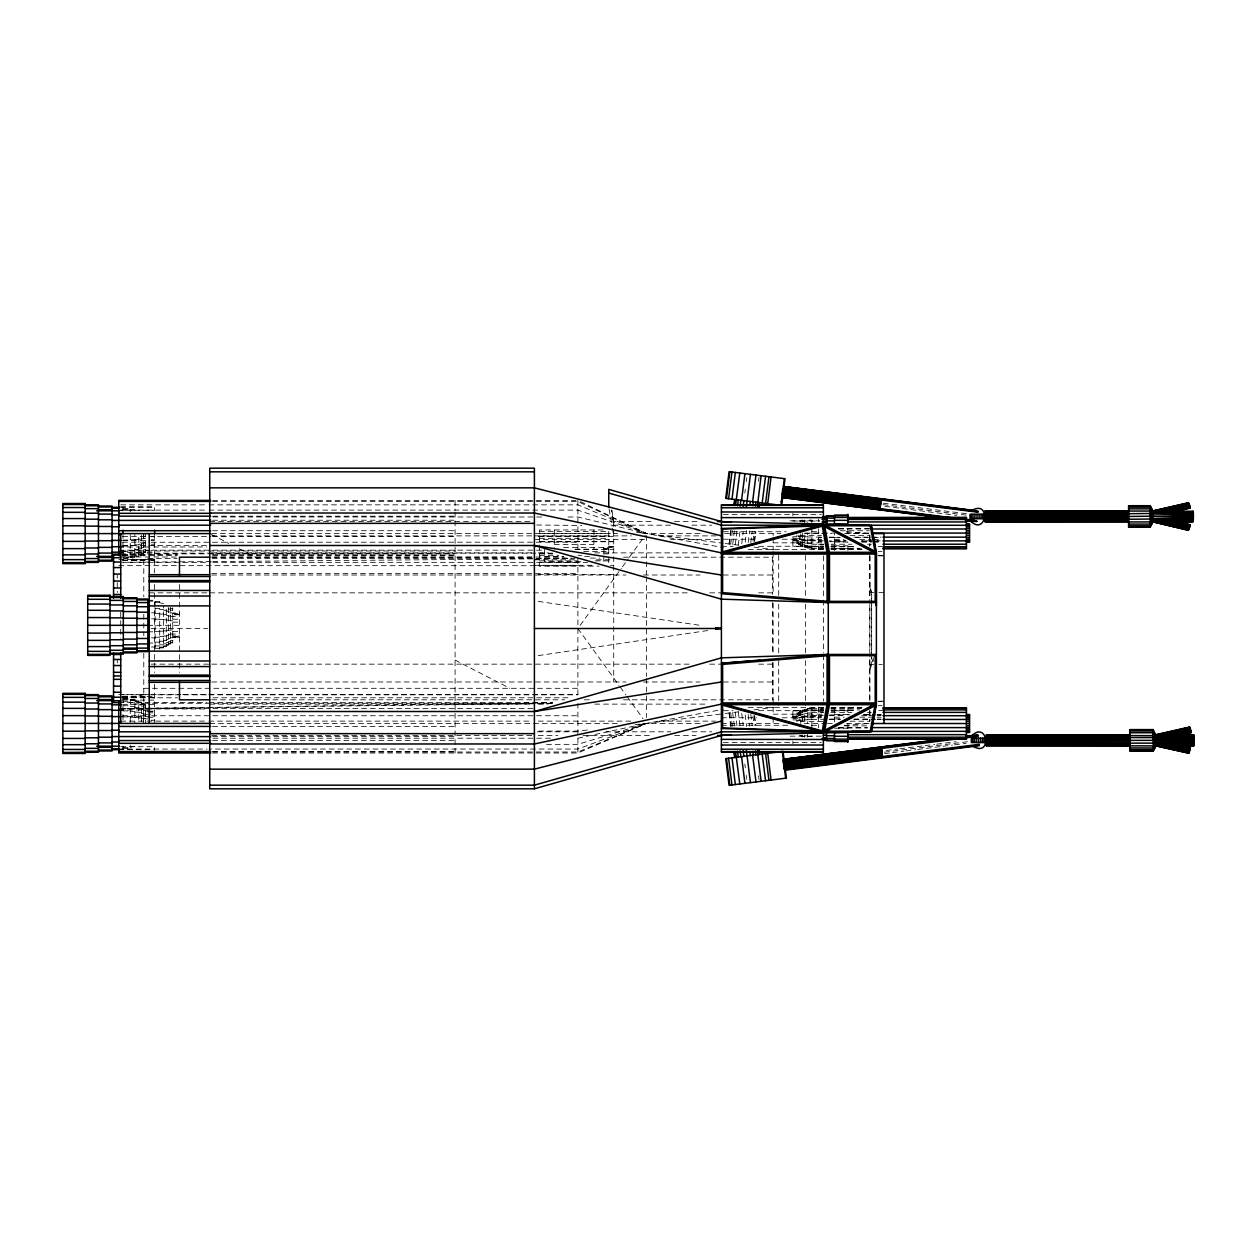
<?xml version="1.0" encoding="UTF-8"?>
<svg xmlns="http://www.w3.org/2000/svg" width="1257" height="1257" viewBox="0 0 1257 1257"><rect width="100%" height="100%" fill="white"/><g stroke="black" fill="none" stroke-linecap="round" stroke-linejoin="round"><path stroke-width="0.75" stroke-dasharray="5 3.75" d="M871.415 603.423L871.415 593.775L869.86 587.16L871.777 592.22M729.029 543.982L730.726 530.454M729.453 544.045L731.15 530.501M730.694 544.202L732.391 530.658M732.674 544.454L734.371 530.91M735.251 544.768L736.963 531.24M738.252 545.161L739.964 531.617M744.82 493.027L745.307 489.224M746.265 481.588L746.752 477.77M741.724 543.621L743.186 532.025M745.197 542.097L746.658 530.485M748.198 542.474L749.659 530.863M750.775 542.804L752.236 531.192M758.537 481.195L759.024 477.393M753.006 541.123L754.216 531.444M754.247 541.28L755.457 531.601M754.671 541.327L755.897 531.648M869.86 667.326L871.415 663.225L871.415 657.442M873.584 657.537L871.667 662.596L871.667 654.803M869.844 669.808L873.709 659.689M580.168 625.342L621.319 568.384M622.466 566.813L628.186 558.894M629.317 557.322L645.328 535.168M212.606 753.006L577.89 753.006L646.475 723.419L723.246 709.388M143.455 694.54L135.709 696.975L118.755 696.975M577.89 738.205L646.475 723.419L723.246 713.74M179.484 637.158L172.759 637.158L179.484 635.932L172.759 635.932M172.759 637.158L179.484 635.995M538.247 655.62L709.844 630.213M725.163 713.489L738.597 711.808M753.964 709.875L773.149 707.455M886.216 750.492L897.859 749.031M899.792 748.779L923.094 745.857M925.026 745.605L934.737 744.38M936.669 744.144L956.09 741.693M884.425 752.189L967.89 741.677M884.629 753.634L890.459 752.896M892.391 752.644L904.05 751.183M905.983 750.932L915.693 749.722M917.626 749.471L940.927 746.532M942.86 746.297L952.57 745.071M954.503 744.82L966.162 743.358M587.412 730.003L577.89 731.071L536.692 731.071M635.036 724.692L646.475 723.419L577.89 752L212.606 752M844.468 725.478L869.86 723.419L846.134 723.529M154.627 559.066L135.709 560.025L120.735 555.295M143.785 708.272L122.605 708.555L149.646 708.618M147.697 708.272L552.781 702.82M118.755 708.618L553.913 703.559M211.05 561.565L122.667 562.288L210.972 562.335M212.747 561.549L575.015 558.532M212.606 500.396L575.942 500.396M212.606 501.417L577.89 501.527L646.475 533.581L723.246 547.612M120.719 504.843L207.044 504.843M209.008 504.843L577.89 504.843L646.475 533.581L723.246 543.26M120.641 506.681L154.627 506.681L154.627 510.279L118.755 510.279M120.641 507.592L154.627 507.592M122.982 508.551L130.257 508.551L130.257 511.913M122.982 509.399L130.257 509.399M130.257 509.792L134.86 509.792L134.86 510.609L130.257 510.609M120.719 510.122L207.044 510.122M209.008 510.122L577.89 510.122L646.475 533.581L635.036 532.151M723.372 514.6L821.418 514.6M212.606 516.171L455.081 516.171M212.936 516.988L544.532 516.988M568.085 516.988L577.89 516.988L646.475 533.581L579.65 501.26M212.606 520.225L455.081 520.225M802.406 520.304L800.772 520.304L800.772 522.016M790.04 520.838L819.454 520.838M792.884 521.027L819.564 521.027M800.772 521.482L799.578 521.074M802.406 521.388L804.731 521.388M209.746 521.545L532.465 521.545M611.97 510.201L613.715 521.545L652.87 521.545M674.412 521.545L697.918 521.545M536.692 525.002L581.692 525.473M670.5 525.19L613.715 525.19L611.389 510.059M692.041 525.19L711.619 525.19M838.309 528.411L847.862 528.411M838.372 528.584L869.42 528.584M838.372 528.993L869.42 528.993M603.203 529.951L539.473 529.951L539.473 566.153L599.149 566.153M212.606 530.721L455.081 530.721M840.304 530.753L869.42 530.753M539.473 531.334L608.765 531.381M723.372 531.727L786.128 531.727M811.613 531.727L819.454 531.727M846.134 533.078L869.42 533.078M539.473 533.518L608.765 533.518M211.585 533.581L617.627 533.581M642.547 533.581L701.155 533.581M724.582 533.581L780.88 533.581M804.103 533.581L831.176 533.581M844.673 533.581L869.86 533.581L844.468 531.522M800.19 535.451L821.449 535.451M850.015 535.403L869.42 535.403M211.695 535.875L532.434 535.875M534.398 535.875L631.344 535.875M658.747 535.875L719.46 535.875M539.473 536.063L608.765 536.063M798.336 535.985L799.578 535.985L799.578 545.067L800.772 545.067M538.263 536.393L613.715 536.393M799.578 536.173L802.406 536.378M122.683 536.456L210.673 536.456M212.622 536.456L455.081 536.456M802.406 536.566L804.731 536.566M151.264 536.755L154.627 536.755M796.922 536.739L792.884 536.739L792.884 546.496L823.382 546.496M804.731 536.755L807.481 536.755M807.481 536.959L821.952 537.148M829.117 537.148L838.372 537.148M853.896 537.148L881.063 537.148M818.386 537.352L821.638 537.352M829.699 537.54L840.304 537.572M855.828 537.572L871.352 537.572M873.301 537.572L881.063 537.572M834.475 537.729L840.21 537.729M143.471 538.452L145.513 538.452M539.473 538.326L608.765 538.326M792.884 538.263L798.336 538.326M141.46 538.766L143.471 538.766M798.336 538.703L799.578 538.703M138.741 539.112L141.46 539.112M723.372 539.222L756.714 539.222M782.2 539.222L821.418 539.222M134.86 539.426L138.741 539.426M534.524 539.363L647.009 539.363M670.5 539.363L721.408 539.363M792.884 539.426L796.922 539.426M800.772 539.457L802.406 539.457M834.475 539.426L844.185 539.426M859.709 539.426L871.352 539.426M873.301 539.426L881.063 539.426M130.257 539.74L134.86 539.74M151.264 539.709L154.627 539.709M122.982 540.07L130.257 540.07M802.406 539.819L804.731 539.819M792.884 540.164L821.465 540.086M122.526 540.557L148.97 540.557M150.856 540.557L154.627 540.557M792.884 540.416L798.336 540.494M807.481 540.573L811.849 540.573M834.475 540.856L846.134 540.856L829.117 540.95M871.352 540.856L861.658 540.856L875.233 540.95M873.301 540.856L881.063 540.856L877.182 540.95M792.884 540.871L823.382 540.871M818.386 541.327L821.638 541.327M539.473 541.5L613.715 541.5M799.578 541.563L800.772 541.563M539.473 541.751L613.715 541.751M829.699 541.704L846.134 541.751M861.658 541.751L871.352 541.751M873.301 541.751L881.063 541.751M796.922 542.16L798.336 542.16M800.772 542.113L802.406 542.113M834.475 542.066L847.862 542.081L847.862 550.472M861.658 542.066L871.352 542.066M873.301 542.066L881.063 542.066M122.605 542.176L149.646 542.176M151.264 542.254L577.89 542.176M802.406 542.615L804.731 542.615M773.149 542.82L823.382 542.82M143.471 542.977L145.513 542.977M796.922 543.213L798.336 543.213M804.731 543.15L807.481 543.15M799.578 543.464L800.772 543.464M141.46 543.605L143.471 543.605M798.336 543.574L796.922 543.574L796.922 534.979M807.481 543.668L811.849 543.668M798.336 543.935L799.578 543.935M138.741 544.25L141.46 544.25M151.264 544.202L154.627 544.202M800.772 544.14L802.406 544.14M811.849 544.218L823.744 544.218M830.908 544.218L851.947 544.218M867.471 544.218L871.352 544.218M554.321 544.47L593.917 544.47M799.578 544.312L798.336 544.312L798.336 535.796M799.578 544.658L800.772 544.658M802.406 544.768L804.731 544.768M818.386 544.737L826.525 544.737M134.86 544.862L138.741 544.862M831.301 545.271L834.475 545.271M130.257 545.491L134.86 545.491M151.264 545.428L154.627 545.428M800.772 545.412L802.406 545.412M804.731 545.412L807.481 545.412M122.683 545.601L206.761 545.601M834.475 545.805L847.862 545.805M802.406 545.852L800.772 545.852L800.772 533.078M807.481 546.057L811.849 546.057M122.982 546.104L130.257 546.104M721.408 546.324L733.177 546.324M758.662 546.324L823.382 546.151M608.765 546.559L613.715 546.559M831.207 546.496L854.666 546.496M878.124 546.496L882.037 546.496M143.471 546.858L145.513 546.858M608.765 546.826L613.715 546.826M804.731 546.842L807.481 546.842M811.849 546.716L823.744 546.716M830.908 546.716L853.896 546.716M118.755 547.046L206.761 546.952M807.481 547.329L804.731 547.329L804.731 533.078L834.475 533.078L834.475 550.472M818.386 547.361L826.525 547.361M563.576 547.518L613.715 547.518M807.481 547.549L811.849 547.549M141.46 547.753L143.471 547.753M811.849 548.068L807.481 548.068L807.481 533.078M831.301 548.021L834.475 548.021M603.816 548.351L608.765 548.351M811.849 548.288L823.744 548.288M830.908 548.288L859.709 548.288M138.741 548.665L141.46 548.665M834.475 548.665L847.862 548.665M823.744 548.822L811.849 548.822L811.849 528.993M830.908 548.822L861.658 548.822M575.062 549.199L598.866 549.199L598.866 547.518M603.816 549.199L608.765 549.199M818.386 549.01L826.525 549.01M134.86 549.529L138.741 549.529M575.03 549.545L613.715 549.545M748.245 549.545L826.525 549.576M831.128 549.545L862.113 549.545M143.471 549.843L145.513 549.843M118.755 550.173L149.646 550.173M151.594 550.173L542.694 550.173M130.257 550.409L134.86 550.409M145.513 550.503L147.902 550.503M120.735 551.006L206.761 551.006M208.709 551.006L455.081 551.006M122.982 551.289L130.257 551.289M583.735 551.43L608.765 551.43M878.124 551.352L882.037 551.352M143.471 551.729L145.513 551.729M138.741 552.059L141.46 552.059M143.471 552.357L145.513 552.357L145.513 533.581M118.755 552.609L145.199 552.609M147.085 552.609L154.627 552.609M211.695 552.876L532.434 552.876M538.295 552.876L548.036 552.876M594.781 552.876L707.77 552.876M134.86 553.111L138.741 553.111M141.46 552.939L143.471 552.939M154.627 553.143L552.546 553.143M141.46 553.614L143.471 553.614L143.471 533.581M120.735 553.866L206.761 553.866M208.709 553.866L455.081 553.866M539.473 553.866L552.939 553.866M602.999 553.866L608.765 553.866M130.257 554.196L134.86 554.196M138.741 554.18L141.46 554.18M138.741 554.918L141.46 554.918L141.46 533.581M122.982 555.264L130.257 555.264M122.683 555.358L177.426 555.358M212.622 555.358L455.081 555.358M539.473 555.327L558.721 555.327M577.969 555.327L581.818 555.327M878.124 555.343L882.037 555.343M878.69 555.688L882.225 555.688M878.69 555.83L883.985 555.83M134.86 556.128L138.741 556.128L138.741 533.581M130.257 556.568L134.86 556.568M544.422 556.411L563.576 556.411M584.662 556.411L590.397 556.411M118.755 556.898L177.017 557.055M212.213 557.055L564.204 557.055M211.71 557.197L534.398 557.197M623.503 557.197L773.149 557.197M130.257 557.385L134.86 557.385L134.86 533.581M122.982 557.762L130.257 557.762M544.422 558.108L571.244 558.108M590.397 558.108L599.982 558.108M122.982 558.627L130.257 558.627L130.257 533.581M147.697 558.501L177.017 558.501M212.213 558.501L571.102 558.532M118.755 559.585L154.627 559.585M534.524 559.554L539.473 559.554M534.524 559.789L577.01 559.789M596.337 559.789L609.849 559.789M122.526 560.025L154.627 560.025M122.62 560.496L148.986 560.496M150.871 560.496L154.627 560.496M539.473 560.858L576.994 560.858M595.284 560.858L608.765 560.858M580.828 561.706L544.422 561.706L544.422 547.518M212.936 562.335L577.89 562.335M539.473 562.555L587.585 562.555M534.524 565.304L592.471 565.304M610.415 565.304L613.715 565.304M118.755 565.65L577.89 565.713M211.695 573.506L577.89 573.506M538.263 574.543L613.715 574.543M211.695 575.015L625.955 575.015M643.49 575.015L699.976 575.015M723.372 575.015L772.364 575.015M869.86 592.628L873.725 592.628M878.863 592.628L883.985 592.628M149.237 592.848L207.845 592.848M209.746 592.848L690.077 592.848M709.655 592.848L721.408 592.848M758.647 592.848L772.364 592.848M147.839 600.296L155.114 600.296L155.114 604.727M147.839 601.145L155.114 601.145M155.114 601.537L159.702 601.537L159.702 604.727M155.114 602.354L159.702 602.354M159.702 602.794L163.599 603.564M170.371 608.404L172.759 608.404M155.114 608.498L159.702 608.498L159.702 649.115M168.328 609.064L170.371 609.064M159.702 609.394L163.599 609.394M163.599 610.242L166.317 610.242M170.371 610.164L172.759 610.164M166.317 611.169L168.328 611.169M168.328 612.049L170.371 612.049M151.469 612.819L155.114 612.819M170.371 612.945L179.484 613.07M155.114 613.432L159.702 613.432M172.759 613.495L179.484 613.495M159.702 614.06L163.599 614.06M163.599 614.673L166.317 614.673M166.317 615.317L168.328 615.317M168.328 615.946L170.371 615.946M170.371 616.574L179.484 616.668M151.469 618.853L155.114 618.853M155.114 619.167L159.702 619.167M172.759 619.198L179.484 619.198M159.702 619.497L163.599 619.497M163.599 619.811L166.317 619.811M166.317 620.141L168.328 620.141M168.328 620.471L170.371 620.471M170.371 620.801L172.759 620.801M172.759 622.152L179.484 622.152M147.839 625.326L179.484 625.326M151.123 628.5L207.845 628.5M170.371 629.867L172.759 629.867M168.328 630.181L170.371 630.181M166.317 630.511L168.328 630.511M163.599 630.841L166.317 630.841M159.702 631.155L163.599 631.155M172.759 631.454L179.484 631.454M155.114 631.485L159.702 631.485M147.839 631.815L155.114 631.815M170.371 634.094L179.484 633.999M168.328 634.722L170.371 634.722M166.317 635.351L168.328 635.351M163.599 635.995L166.317 635.995M159.702 636.592L163.599 636.592M155.114 637.22L159.702 637.22M170.371 637.723L179.484 637.582M151.469 637.849L155.114 637.849M168.328 638.603L170.371 638.603M166.317 639.499L168.328 639.499M163.599 640.41L166.317 640.41M170.371 640.504L172.759 640.504M159.702 641.259L163.599 641.259M168.328 641.589L170.371 641.589M155.114 642.154L159.702 642.154M170.371 642.248L172.759 642.248M166.317 642.673L168.328 642.673M170.371 642.846L172.759 642.846L172.759 607.807M147.839 643.034L155.114 643.034M168.328 643.458L170.371 643.458M163.599 643.804L166.317 643.804M168.328 644.103L170.371 644.103L170.371 607.194M166.317 644.668L168.328 644.668M159.702 644.841L163.599 644.841M166.317 645.36L168.328 645.36L168.328 607.194M155.114 645.941L159.702 645.941M163.599 645.925L166.317 645.925M163.599 646.648L166.317 646.648L166.317 606.864M151.469 647.009L155.114 647.009M159.702 647.104L163.599 647.104M159.702 647.874L163.599 647.874L163.599 605.811M155.114 648.313L159.702 648.313M151.123 664.152L209.746 664.152M211.71 664.152L690.077 664.152M709.655 664.152L721.408 664.152M758.647 664.152L772.364 664.152M869.86 664.372L873.725 664.372M878.863 664.372L882.288 664.372M211.695 681.985L625.955 681.985M643.49 681.985L699.976 681.985M723.372 681.985L772.364 681.985M143.785 688.302L577.89 688.302M118.755 694.54L149.332 694.54M151.296 694.54L180.694 694.54M182.658 694.54L577.89 694.54M122.683 694.822L207.044 694.822M209.008 694.822L577.89 694.822M145.215 696.504L120.735 696.504L146.048 697.305M147.1 696.504L154.627 696.504M122.526 697.415L148.97 697.415M149.504 697.415L154.627 697.415M122.683 697.776L177.614 697.776M212.936 697.776L570.034 697.776M122.982 698.373L130.257 698.373L130.257 723.419M122.982 699.238L130.257 699.238M130.257 699.615L134.86 699.615L134.86 723.419M211.71 699.803L564.754 699.803M584.332 699.803L590.209 699.803M623.488 699.803L773.149 699.803M122.526 700.102L154.627 700.102M130.257 700.432L134.86 700.432M134.86 700.872L138.741 700.872L138.741 723.419M878.69 701.17L883.985 701.17M134.86 701.642L138.741 701.642M122.982 701.736L130.257 701.736M878.124 701.657L882.037 701.657M138.741 702.082L141.46 702.082L141.46 723.419M118.755 702.49L207.044 702.49M209.008 702.49L552.389 702.49M130.257 702.804L134.86 702.804M138.741 702.82L141.46 702.82M141.46 703.386L143.471 703.386L143.471 723.419M143.785 703.292L552.546 703.292M134.86 703.889L138.741 703.889M141.46 704.061L143.471 704.061M209.746 704.124L532.434 704.124M538.295 704.124L548.036 704.124M594.781 704.124L707.77 704.124M122.526 704.391L154.627 704.391M143.471 704.643L145.513 704.643L145.513 723.419M138.741 704.941L141.46 704.941M143.471 705.271L145.513 705.271M122.982 705.711L130.257 705.711M878.124 705.648L882.037 705.648M141.46 706.073L143.471 706.073M130.257 706.591L134.86 706.591M143.471 707.157L145.513 707.157M134.86 707.471L138.741 707.471M748.245 707.455L823.382 707.455M831.128 707.455L862.113 707.455M823.744 707.785L811.849 707.785L811.849 727.41M830.908 707.785L861.658 707.785M138.741 708.335L141.46 708.335M811.849 708.32L823.744 708.32M830.908 708.32L861.658 708.32M151.594 708.618L532.921 708.618M811.849 708.539L807.481 708.539L807.481 723.529M831.301 708.587L834.475 708.587M120.735 708.979L145.215 708.979M147.1 708.979L207.656 708.979M141.46 709.247L143.471 709.247M807.481 709.042L811.849 709.042M818.386 709.247L823.256 709.247M807.481 709.278L804.731 709.278L804.731 723.529M804.731 709.765L807.481 709.765M118.755 709.954L154.627 709.954M804.731 710.032L802.406 710.032L802.406 723.529M811.849 709.891L823.744 709.891M830.908 709.891L859.709 709.891M143.471 710.142L145.513 710.142M831.128 710.504L854.367 710.504M878.69 710.504L883.985 710.504M723.372 710.676L733.177 710.676M758.662 710.676L823.382 710.676L792.884 710.504L792.884 720.167M834.475 710.802L847.862 710.802M122.982 710.896L130.257 710.896M145.513 711.022L147.902 711.022M792.884 710.849L823.382 710.849M147.902 711.163L154.627 711.163M800.772 711.195L802.406 711.195M804.731 711.195L807.481 711.195M831.301 711.336L834.475 711.336M130.257 711.509L134.86 711.509M147.902 711.572L154.627 711.572M800.772 711.541L799.578 711.541L799.578 720.622L798.336 720.622M802.406 711.839L804.731 711.839M818.386 711.871L823.256 711.871M799.578 711.949L800.772 711.949M134.86 712.138L138.741 712.138M799.578 712.295L798.336 712.295L798.336 720.811L796.922 720.811M811.849 712.389L823.744 712.389M830.908 712.389L851.947 712.389M867.471 712.389L871.352 712.389M800.772 712.468L802.406 712.468M138.741 712.75L141.46 712.75M147.902 712.798L154.627 712.798M798.336 712.672L799.578 712.672M798.336 713.033L796.922 713.033L796.922 721.628M799.578 713.143L800.772 713.143M807.481 712.923L811.849 712.923M141.46 713.395L143.471 713.395M796.922 713.395L798.336 713.395M804.731 713.457L807.481 713.457M798.336 713.787L799.578 713.787M143.471 714.023L145.513 714.023M773.149 714.18L823.382 714.18M796.922 714.447L798.336 714.447M145.513 714.652L154.627 714.746M800.772 714.495L802.406 714.495M834.475 714.526L850.015 714.542M863.59 714.542L875.233 714.542M877.182 714.542L881.063 714.542M829.699 714.903L850.015 714.856M863.59 714.856L875.233 714.856M877.182 714.856L881.063 714.856M799.578 715.044L800.772 715.044M818.386 715.28L824.891 715.28M122.605 715.752L149.646 715.752M151.594 715.752L577.89 715.752M798.336 715.579L799.578 715.579M811.849 715.657L821.952 715.657M829.117 715.657L846.134 715.657M861.658 715.752L875.233 715.657M877.182 715.752L881.063 715.657M807.481 716.034L811.849 716.034M792.884 716.191L821.465 716.129M118.755 716.443L154.627 716.443M792.884 716.443L796.922 716.443M804.731 716.411L807.481 716.411M802.406 716.789L804.731 716.789M122.982 716.93L130.257 716.93M792.884 716.914L821.465 716.914M130.257 717.26L134.86 717.26M147.902 717.291L154.627 717.291M792.884 717.181L796.922 717.181M800.772 717.15L802.406 717.15M834.475 717.181L844.185 717.181M859.709 717.181L875.233 717.181M877.182 717.181L881.063 717.181M134.86 717.574L138.741 717.574M799.578 717.543L800.772 717.543M138.741 717.888L141.46 717.888M721.408 717.778L756.714 717.778M782.2 717.778L821.418 717.778M798.336 717.904L799.578 717.904M141.46 718.234L143.471 718.234M792.884 718.344L798.336 718.281M143.471 718.548L145.513 718.548M145.513 718.878L147.902 718.878M834.475 718.878L840.21 718.878M829.699 719.067L840.304 719.035M853.896 719.035L875.233 719.035M877.182 719.035L881.063 719.035M811.849 719.46L824.891 719.255M829.117 719.46L840.304 719.46M853.896 719.46L875.233 719.46M877.182 719.46L881.063 719.46M807.481 719.648L811.849 719.648M792.884 719.868L796.922 719.868M804.731 719.852L807.481 719.852M151.264 720.245L154.627 720.245M800.772 720.23L804.731 720.041M799.578 720.434L800.772 720.434M120.735 721.125L206.761 721.125M208.709 721.125L532.434 721.125M538.295 721.125L631.8 721.125M659.077 721.125L715.563 721.125M850.015 721.204L869.42 721.204M800.19 721.549L823.382 721.549M209.746 723.419L617.674 723.419M642.547 723.419L701.155 723.419M721.408 723.419L780.88 723.419M804.103 723.419L825.535 723.529M827.247 723.419L834.475 723.529L834.475 706.858M721.408 725.273L788.076 725.273M811.613 725.273L819.454 725.273M844.185 725.855L869.42 725.855M212.606 726.42L455.081 726.42M838.372 727.614L867.471 727.614M838.372 728.023L867.471 728.023M834.475 728.196L847.862 728.196M537.32 731.81L581.143 731.81M605.874 731.81L670.767 731.81M692.041 731.81L711.666 731.81M211.71 735.455L532.465 735.455M538.295 735.455L557.778 735.455M583.091 735.455L651.283 735.455M674.663 735.455L696.079 735.455M799.578 735.534L800.772 735.534M802.406 735.864L800.772 735.864L802.406 736.303M804.731 735.879L807.481 735.879M790.04 736.162L823.382 736.162M212.606 736.633L455.081 736.633M802.406 736.571L804.731 736.571M807.481 736.523L811.849 736.523L811.849 734.135M212.936 738.205L552.389 738.205M212.606 740.562L455.081 740.562M723.372 742.4L821.418 742.4M546.496 744.348L577.89 744.348L646.475 723.419L577.89 749.046L209.008 749.046M130.257 746.391L134.86 746.391L134.86 747.208L130.257 747.208M120.641 746.721L154.627 746.721L154.627 750.319M122.982 747.601L130.257 747.601M122.982 748.449L130.257 748.449L130.257 745.087M118.755 749.046L207.044 749.046M118.755 749.408L154.627 749.408M212.606 751.545L455.081 751.545M122.683 554.651L177.426 554.698M212.622 554.73L455.081 554.934M151.217 697.588L154.627 697.934M883.325 503.209L968.723 513.972M883.121 504.638L968.519 515.401M884.897 506.335L956.718 515.386M725.163 543.511L738.597 545.192M753.964 547.125L773.149 549.545M538.247 601.38L700.196 625.357M211.475 534.476L228.743 543.385M239.113 548.728L258.109 558.532M455.081 660.082L509.808 688.302M577.89 628.5L619.041 685.442M620.188 687.029L625.892 694.932M627.039 696.519L643.034 718.674M609.095 508.881L612.065 526.227M612.395 528.16L613.715 535.875M754.671 715.673L755.897 725.352M754.247 715.72L755.457 725.399M753.006 715.877L754.216 725.556M750.775 714.196L752.236 725.808M758.537 775.805L759.024 779.607M748.198 714.526L749.659 726.137M745.197 714.903L746.658 726.515M741.724 713.379L743.186 724.975M738.252 711.839L739.964 725.383M744.82 763.973L745.307 767.776M746.265 775.412L746.752 779.23M735.251 712.232L736.963 725.76M732.674 712.546L734.371 726.09M730.694 712.798L732.391 726.342M729.453 712.955L731.15 726.499M729.029 713.018L730.726 726.546M869.75 534.869L869.765 544.721M869.797 556.175L869.86 589.674M871.667 594.404L871.667 598.301M871.667 600.249L871.667 652.854M871.415 605.34L871.415 655.51M869.86 535.545L869.86 545.994M869.86 555.798L869.86 701.17M869.86 710.504L869.86 721.565M869.734 536.629L869.734 546.151M869.734 555.688L869.734 597.703M869.734 605.403L869.734 651.597M869.734 659.297L869.734 701.312M869.734 710.849L869.844 720.827M847.862 528.223L847.862 533.078M847.862 707.282L847.862 714.526M847.862 723.529L847.862 728.384M823.382 555.83L823.382 598.128M823.382 600.092L823.382 652.996M823.382 654.944L823.382 701.17M818.386 518.78L818.386 521.404M818.386 528.804L818.386 549.576M818.386 707.031L818.386 727.803M811.849 522.472L811.849 520.084L807.481 520.084L807.481 522.472M807.481 734.135L807.481 737.293M805.596 555.405L805.596 596.337M805.596 604.13L805.596 652.87M805.596 660.663L805.596 705.507M804.731 520.037L804.731 522.991M804.731 735.219L804.731 737.293M802.406 520.037L802.406 522.016M802.406 533.078L802.406 546.575M802.406 735.219L802.406 737.026M800.772 710.755L800.772 723.529M792.884 513.17L792.884 515.826M792.884 741.174L792.884 743.83M778.696 555.405L778.696 596.337M778.696 604.13L778.696 652.87M778.696 660.663L778.696 705.507M773.149 533.581L773.149 535.451M773.149 537.509L773.149 549.938M773.149 551.493L773.149 594.388M773.149 603.281L773.149 653.719M773.149 662.612L773.149 705.507M773.149 707.062L773.149 715.579M773.149 717.543L773.149 723.419M772.364 557.087L772.364 594.467M772.364 602.48L772.364 654.52M772.364 662.533L772.364 699.913M646.475 535.545L646.475 574.685M646.475 576.633L646.475 676.439M646.475 678.403L646.475 717.543M613.715 521.545L613.715 681.985M608.765 531.334L608.765 564.267M603.816 547.518L603.816 561.706M593.917 529.951L593.917 549.199M577.89 500.396L577.89 550.833M577.89 558.532L577.89 697.776M577.89 703.292L577.89 753.006M554.321 529.951L554.321 549.199M455.081 500.396L455.081 510.169M455.081 512.118L455.081 753.006M179.484 584.552L179.484 672.448M155.114 607.634L155.114 649.508M154.627 533.581L154.627 572.752M154.627 584.489L154.627 672.511M154.627 684.248L154.627 723.419M143.785 533.581L143.785 596.855M143.785 614.359L143.785 635.775M143.785 653.279L143.785 721.502M122.982 507.294L122.982 510.813M122.982 533.581L122.982 559.884M122.982 697.116L122.982 721.785M122.982 746.187L122.982 749.706M120.735 611.86L120.735 638.21M117.278 575.125L117.278 578.079M117.278 582.525L117.278 592.487M117.278 659.784L117.278 662.942M179.484 614.657L172.759 614.72L179.484 614.72"/><path stroke-width="1.5" d="M876.396 605.607L876.396 552.876L871.4 525.19M1174.667 734.858L1155.89 734.842L1155.89 745.857L1153.203 751.12L1129.902 751.12L1129.902 729.594L1153.203 729.594L1155.89 735.518M1175.122 734.905L1193.6 734.842L1194.134 742.887L1193.946 745.087L1174.729 744.977C1176.159 747.192 1176.191 733.868 1174.745 735.754L1155.623 736.555L1153.203 737.576L986.399 737.702M1193.192 521.042C1190.175 515.401 1194.386 502.172 1193.192 521.042L1174.745 521.042C1176.316 523.446 1176.002 508.079 1174.667 512.526M880.937 501.543C881.566 493.482 877.967 524.955 880.937 501.543L782.467 489.13M784.918 770.384L785.232 768.797L979.329 744.333L979.187 745.715L784.714 770.227M1189.028 529.354L1152.968 521.042L1152.009 521.702L1188.305 530.234L1189.028 529.354L1190.128 524.782L1173.048 520.854M1154.979 744.851L1155.309 745.794L1188.792 753.163L1190.3 747.931L1175.578 744.568M726.452 498.463L729.814 471.768M728.589 498.73L731.951 472.035M731.983 499.155L735.345 472.459M733.899 505.298L734.622 499.5M734.324 505.345L735.046 499.548M735.565 505.503L739.776 473.025M737.545 505.754L738.283 499.956M740.122 506.084L740.86 500.286M741.567 500.365L744.93 473.669M743.138 506.461L743.861 500.663M746.359 506.87L750.445 474.376M749.832 505.345L750.319 501.464M752.613 501.763L755.976 475.067M752.833 505.723L753.32 501.857M755.41 506.037L755.897 502.172M757.39 506.288L761.129 475.712M758.631 506.445L759.118 502.58M759.055 506.508L759.542 502.627M762.182 502.973L765.56 476.277M765.576 503.397L768.954 476.702M767.713 503.664L771.075 476.969M780.958 505.33L784.321 478.634M783.252 492.933L781.681 505.424L725.729 498.369L729.091 471.674L785.044 478.728L783.912 487.763L978.009 512.212L977.883 511.112L783.394 486.616M970.011 520.508C986.462 537.477 991.427 498.636 971.3 510.766M971.331 736.319C987.546 719.318 992.669 758.285 972.619 746.061M1187.975 503.601C1188.949 501.229 1190.19 507.058 1190.128 508.158L1173.048 512.102M876.27 703.449L871.368 730.631L869.844 730.631M781.367 501.92L782.231 498.573M781.43 501.716L782.812 496.389L957.504 518.403M1175.106 745.92L1193.584 745.92L1193.946 745.087M782.42 497.426L782.812 496.389M966.444 520.618C983.131 522.896 977.742 520.099 965.266 519.377M1188.666 748.921L1190.3 747.931M1150.124 527.233L1152.81 521.922L1152.81 511.018L1150.124 505.707L1128.597 505.707L1128.597 527.233L1150.124 527.233L1150.124 505.707L1152.81 511.018L1174.667 511.049L1174.667 521.938L985.079 521.906L985.079 511.018L1128.597 511.018M1193.6 734.842L1193.223 735.675L1174.745 735.754L986.399 735.062M1152.009 511.253L1188.305 502.721M1176.112 736.036L1191.275 732.564L1189.483 727.017L1189.185 728.84M1128.597 524.09L1150.124 524.09L1152.81 521.922L1150.124 526.872L1128.597 526.872M1150.124 524.09L1152.81 521.938L1150.124 525.803L1128.597 525.803M1129.902 747.962L1153.203 747.962L1155.89 745.071M1153.203 747.962L1155.89 745.872L986.399 745.715M1155.309 745.794L1156.031 744.961L1189.185 752.534M1174.667 739.053L1155.513 739.053L1153.203 740.357L986.399 740.483M1174.667 741.913L1155.529 741.913L1153.203 743.138L986.399 743.217M209.746 711.509L534.398 711.509L721.408 657.835L828.284 654.441L876.396 654.441M534.398 788.815L534.398 468.185L209.746 468.185L209.746 788.815L534.398 788.815L721.408 735.455L731.181 734.669M209.746 513.029L534.398 513.029L721.408 552.876L823.304 525.19L876.396 552.876L876.396 704.124L871.4 731.81L721.408 731.81L534.398 785.169L209.746 785.169M721.408 721.125L534.398 769.158L209.746 769.158M1152.245 511.033L1188.635 502.941M1161.405 509.729L1168.994 507.969M1189.028 503.601L1152.575 511.253M1157.147 512.039L1189.421 504.591M1161.295 512.353L1189.766 505.801M1167.234 512.29L1190.002 507.042M1177.479 510.782L1186.969 508.598M1155.356 734.811L1189.483 727.017M1189.813 727.269L1155.686 735.062L1190.19 727.96M1158.813 734.779L1166.402 733.051M1170.188 732.187L1177.778 730.458M1160.242 735.911L1190.583 728.981M1166.276 735.816L1190.913 730.191M1172.2 735.769L1191.165 731.448M1180.543 734.607L1191.275 732.564M1174.667 515.904L1128.597 516.47M721.408 728.51L823.304 731.81L876.396 704.124L721.408 704.124L534.398 743.971L209.746 743.971M1128.597 519.267L1174.667 518.717M1174.667 513.249L1128.597 513.689M534.398 711.509L721.408 681.985M715.626 629.348L721.408 628.5L715.626 627.652M783.52 759.244L940.739 739.43M965.973 736.256L973.735 735.266M783.362 759.448L950.653 738.378M965.816 736.461L977.836 734.952L978.307 736.256L966.664 737.718M783.74 759.401L950.905 738.912M966.429 736.948L977.663 735.156M960.835 738.456L784.211 760.705L783.975 759.935M782.812 760.988L881.283 748.575L882.163 753.949L882.288 756.463L881.267 748.481L881.55 749.722L783.064 762.135M783.315 763.47L881.786 751.058L881.267 748.481M783.52 764.9L882.005 752.503M783.677 766.346L882.163 753.949M882.257 755.3L783.771 767.697L783.802 768.875M785.201 769.598L979.297 745.134M1150.124 521.859L1152.81 521.608L1150.124 519.267L1174.667 519.942M828.284 654.441L721.408 663.287L760.155 660.318M828.127 655.667L722.634 664.403L722.634 702.914L827.075 702.914L827.075 655.761M984.812 518.56L983.995 518.622L983.995 514.317M1155.513 739.053L1153.203 737.576L1174.667 737.702L1155.623 736.555L1153.203 734.984L1155.89 734.842L1153.203 732.752L1129.902 732.752M1174.667 744.348L1155.623 744.348L1153.203 743.138L1155.702 745.197L1174.667 744.348L1153.203 743.138L1155.796 745.715L1193.773 745.715M721.408 528.49L823.304 525.19L828.284 552.876L828.284 704.124L823.304 731.81L721.408 704.124M869.734 731.81L717.511 735.455M985.079 511.049L1152.81 511.049L1150.124 508.865L1128.597 508.865M1153.203 745.747L1155.796 745.715M1174.918 735.109L1193.789 735.094M1175.499 735.848L1193.977 735.785M1175.625 736.869L1194.087 736.806M1175.672 738.095L1194.15 738.032M1175.656 739.352L1194.134 739.289M1175.578 740.483L1194.04 740.42L1193.144 740.357M209.746 471.831L534.398 471.831M209.746 487.842L534.398 487.842L721.408 535.875M210.657 500.396L118.755 500.396L118.755 555.468M118.755 501.417L210.657 501.417M62.85 504.544L85.177 504.544M85.177 504.78L98.47 504.78L98.47 562.398L85.177 562.398M721.408 505.377L823.382 505.377M85.177 505.754L98.47 505.754M98.47 506.037L112.062 506.037L112.062 561.141L98.47 561.141M1128.597 506.084L1150.124 506.084M98.47 506.964L112.062 506.964M112.062 507.294L119.336 507.294M1128.597 507.152L1150.124 507.152M62.85 507.545L85.177 507.545M721.408 507.797L823.382 507.797M112.062 508.189L119.336 508.189M1190.128 508.158L1188.494 507.042M85.177 508.645L98.47 508.645M98.47 509.729L112.062 509.729M96.695 510.813L119.336 510.813M1174.918 511.253L1193.019 511.253M985.079 511.348L1128.597 511.458M1174.667 511.458L1150.124 511.096L1152.81 513.249M721.408 511.976L823.382 511.976M985.079 512.023L1128.597 512.023M1174.745 511.913L1193.192 511.913M985.079 512.212L1128.597 512.212M1174.667 512.212L1152.81 512.212L1150.124 511.096M62.85 512.322L85.177 512.322M1175.609 512.903L1193.317 512.903M85.177 513.217L98.47 513.217M118.755 513.312L210.657 513.312M985.079 513.249L1128.597 513.249M98.47 514.097L112.062 514.097M1175.672 514.097L1193.38 514.097M985.079 514.317L970.011 514.317L970.011 518.622L1128.597 518.717M985.079 514.506L1128.597 514.506M1174.667 514.506L1150.124 513.689L1152.81 515.904M112.062 514.993L119.336 514.993M847.862 515.071L834.475 515.071L834.475 524.452L826.525 524.452M1175.656 515.354L1193.364 515.354M847.862 515.684L826.525 515.81L826.525 524.829M985.079 515.904L1128.597 515.904M118.755 516.171L210.657 516.171M826.525 516.407L834.475 516.407M1174.667 516.47L1193.27 516.47M823.256 516.564L826.525 516.564M823.256 517.13L826.525 517.13M834.475 517.475L966.444 517.318L966.444 548.822L882.995 548.822M985.079 517.334L1128.597 517.334M1174.667 517.334L1150.124 516.47L1152.81 518.717M721.408 517.633L823.382 517.633M1175.656 517.601L1193.364 517.601M848.066 517.853L966.444 517.853M826.525 518.135L834.475 518.135M62.85 518.56L85.177 518.56M823.256 518.78L826.525 518.78M1175.672 518.842L1193.38 518.842M85.177 519.188L98.47 519.188M821.952 519.424L827.326 519.424M848.066 519.424L966.444 519.424M98.47 519.817L112.062 519.817M985.079 519.942L1128.597 519.942M1175.609 520.052L1193.317 520.052M112.062 520.429L210.657 520.225M834.475 520.335L847.862 520.335M826.525 520.869L834.475 520.869M985.079 520.917L1128.597 520.917M1174.667 520.917L1152.81 520.917L1150.124 519.267M823.256 521.404L826.525 521.404M717.496 521.545L869.734 525.19M985.079 521.608L1128.597 521.498M1152.009 521.702L1174.667 521.608M1174.918 521.702L1193.019 521.702M821.952 521.938L827.326 521.938M848.066 521.938L966.444 521.938M1175.122 521.922L1192.83 521.922M209.746 523.352L534.398 523.352M834.475 524.075L847.862 524.075L847.862 514.317M966.444 524.075L969.524 524.075L969.524 542.066L966.444 542.066M823.382 524.358L801.809 524.358L823.382 524.358L823.382 504.874L721.408 504.874L721.408 752.126L823.382 752.126L823.382 732.642L801.809 732.642M966.444 524.389L969.524 524.389M1190.128 524.782L1179.38 522.598M118.755 525.19L210.657 525.19M969.524 525.285L721.408 525.19L608.765 493.043M62.85 525.803L85.177 525.803M85.177 526.133L98.47 526.133M98.47 526.463L112.062 526.463M869.86 526.4L871.368 526.4L876.27 553.567M966.444 526.714L969.524 526.714M112.062 526.777L119.336 526.777M966.444 528.584L969.524 528.584M871.352 528.993L966.444 528.993M118.755 530.721L210.657 530.721M966.444 530.753L969.524 530.753M871.352 533.078L969.524 533.078M62.85 533.581L210.265 533.581M871.62 533.581L883.985 533.581L883.985 723.419M118.755 534.634L120.735 534.634M966.444 535.403L969.524 535.403M882.995 537.148L966.444 537.148M966.444 537.572L969.524 537.572M966.444 539.426L969.524 539.426M112.062 540.4L121.159 540.4M98.47 540.714L112.062 540.714M969.524 540.856L882.995 540.95M85.177 541.044L98.47 541.044M62.85 541.374L85.177 541.374M966.444 541.751L969.524 541.751M882.995 544.218L966.444 544.218M209.746 545.491L534.398 545.491L721.408 575.015M112.062 546.732L121.159 546.732M882.995 546.716L966.444 546.716M98.47 547.361L112.062 547.361M85.177 547.989L98.47 547.989M882.995 548.288L966.444 548.288M62.85 548.618L85.177 548.618M112.062 552.184L121.159 552.184M721.408 552.876L876.396 552.876M98.47 553.08L112.062 553.08M85.177 553.96L98.47 553.96M120.735 554.133L113.554 554.133L113.554 598.206M62.85 554.84L85.177 554.84M113.554 555.06L120.735 555.06M96.695 556.364L112.062 556.364M209.746 557.197L179.484 557.197L179.484 575.407M98.47 557.448L112.062 557.448M113.554 557.747L120.735 557.747M85.177 558.532L98.47 558.532M62.85 559.632L85.177 559.632M98.47 560.198L112.062 560.198M85.177 561.423L98.47 561.423M113.554 562.02L120.735 562.02M62.85 562.633L85.177 562.633M113.554 567.583L120.735 567.583M113.554 574.072L120.735 574.072M149.237 574.685L209.746 574.685M149.237 576.523L209.746 576.523M149.237 580.53L209.746 580.53M113.554 581.048L120.735 581.048M149.237 581.897L209.746 581.897M113.554 588.009L120.735 588.009M149.237 590.444L209.746 590.444M113.554 594.498L120.735 594.498M149.237 596.022L209.746 596.022M87.707 596.289L110.035 596.289M110.035 596.525L123.327 596.525L123.327 654.143L110.035 654.143M110.035 597.499L123.327 597.499M123.327 597.766L136.919 597.766L136.919 652.886L123.327 652.886M123.327 598.709L136.919 598.709M136.919 599.023L147.839 599.023L147.839 651.629L136.919 651.629M87.707 599.29L110.035 599.29M136.919 599.919L147.839 599.919M110.035 600.375L123.327 600.375M123.327 601.459L136.919 601.459M136.919 602.559L147.839 602.559M534.398 545.491L721.408 599.165L828.284 602.559L876.396 602.559M87.707 604.067L110.035 604.067M110.035 604.963L123.327 604.963M123.327 605.843L136.919 605.843M149.237 605.89L209.746 605.89M136.919 606.738L147.839 606.738M87.707 610.289L110.035 610.289M110.035 610.918L123.327 610.918M123.327 611.546L136.919 611.546M136.919 612.175L147.839 612.175M87.707 617.548L110.035 617.548M110.035 617.878L123.327 617.878M123.327 618.193L136.919 618.193M136.919 618.523L147.839 618.523M87.707 625.326L147.839 625.326M534.398 628.5L721.408 628.5M136.919 632.13L147.839 632.13M123.327 632.46L136.919 632.46M110.035 632.79L123.327 632.79M87.707 633.104L110.035 633.104M136.919 638.477L147.839 638.477M123.327 639.106L136.919 639.106M110.035 639.734L123.327 639.734M87.707 640.363L110.035 640.363M136.919 643.93L147.839 643.93M123.327 644.81L136.919 644.81M110.035 645.705L123.327 645.705M87.707 646.585L110.035 646.585M123.469 648.109L147.839 648.109M123.327 649.193L136.919 649.193M110.035 650.278L123.327 650.278M136.919 650.733L147.839 650.733M87.707 651.362L110.035 651.362M149.237 651.142L209.746 651.142M123.327 651.943L136.919 651.943M110.035 653.153L123.327 653.153M87.707 654.363L110.035 654.363M113.554 654.536L120.735 654.536M113.554 659.469L120.735 659.469M149.237 660.978L209.746 660.978M113.554 665.534L120.735 665.534M149.237 666.556L209.746 666.556M113.554 672.322L120.735 672.322M149.237 675.103L209.746 675.103M113.554 675.952L120.735 675.952M149.237 676.47L209.746 676.47M113.554 679.346L120.735 679.346M149.237 680.477L209.746 680.477M149.237 682.315L209.746 682.315M113.554 686.133L120.735 686.133M113.554 692.23L120.735 692.23M62.85 694.367L85.177 694.367M85.177 694.602L98.47 694.602L98.47 752.22L62.85 752.456M85.177 695.577L98.47 695.577M98.47 695.859L112.062 695.859L112.062 750.963L98.47 750.963M98.47 696.802L112.062 696.802M62.85 697.368L85.177 697.368M113.554 697.226L120.735 697.226M85.177 698.468L98.47 698.468M98.47 699.552L112.062 699.552M209.746 699.803L179.484 699.803L179.484 681.593M96.695 700.636L112.062 700.636M113.554 700.762L120.735 700.762M62.85 702.16L85.177 702.16M120.735 702.616L113.554 702.647L113.554 653.09M85.177 703.04L98.47 703.04M98.47 703.92L112.062 703.92M112.062 704.816L121.159 704.816M882.995 707.785L966.444 707.785L966.444 739.289L834.475 739.132M62.85 708.382L85.177 708.382M882.995 708.32L966.444 708.32M85.177 709.011L98.47 709.011M98.47 709.639L112.062 709.639M882.995 709.891L966.444 709.891M112.062 710.268L121.159 710.268M882.995 712.389L966.444 712.389M966.444 714.542L969.524 714.542L969.524 732.517L966.444 732.517M966.444 714.856L969.524 714.856M62.85 715.626L85.177 715.626M882.995 715.657L969.524 715.752M85.177 715.956L98.47 715.956M98.47 716.286L112.062 716.286M112.062 716.6L121.159 716.6M966.444 717.181L969.524 717.181M966.444 719.035L969.524 719.035M882.995 719.46L966.444 719.46M966.444 721.204L969.524 721.204M118.755 722.272L120.735 722.272M62.85 723.419L210.673 723.419M871.352 723.529L969.524 723.529M966.444 725.855L969.524 725.855M118.755 726.42L210.657 726.42M871.352 727.614L966.444 727.614M966.444 728.023L969.524 728.023M966.444 729.893L969.524 729.893M1129.902 729.956L1153.203 729.956M112.062 730.223L119.336 730.223M98.47 730.537L112.062 730.537M85.177 730.867L98.47 730.867M62.85 731.197L85.177 731.197M1129.902 731.04L1153.203 731.04M851.947 731.417L969.524 731.323M118.755 731.81L210.657 731.81M966.444 732.218L969.524 732.218M834.475 732.532L847.862 732.532L847.862 742.29M209.746 733.648L534.398 733.648M848.066 734.669L966.444 734.669M1129.902 734.842L986.399 734.842L986.399 745.872M1174.667 735.062L1153.203 734.984M823.256 735.204L826.525 735.204M986.399 735.644L1129.902 735.518M826.525 735.738L834.475 735.738M834.475 736.272L847.862 736.272M112.062 736.571L210.657 736.633M986.399 736.555L1129.902 736.555M1155.623 736.555L1174.667 736.555M98.47 737.183L112.062 737.183M848.066 737.183L966.444 737.183M85.177 737.812L98.47 737.812M823.256 737.828L826.525 737.828M986.399 738.205L971.331 738.205L971.331 742.51L986.399 742.51M62.85 738.44L85.177 738.44M826.525 738.472L834.475 738.472M821.952 738.755L827.326 738.755M848.066 738.755L966.444 738.755M986.399 739.053L1129.902 739.053M721.408 739.367L826.525 739.477M823.256 740.043L826.525 740.043M826.525 740.2L834.475 740.2M118.755 740.562L210.657 740.562M1194.04 740.483L1153.203 740.357L1155.529 741.913M847.862 740.923L826.525 740.782L826.525 731.778M847.862 741.536L834.475 741.536L834.475 732.155M1175.656 741.63L1194.134 741.63M986.399 741.913L1129.902 741.913M112.062 742.007L119.336 742.007M98.47 742.903L112.062 742.903M1175.672 742.887L1194.134 742.887M1155.56 743.217L1174.667 743.217M118.755 743.311L210.657 743.311M85.177 743.783L98.47 743.783M1175.609 744.097L1194.071 744.097M986.399 744.348L1129.902 744.348M62.85 744.678L85.177 744.678M721.408 745.024L823.382 745.024M1155.702 745.197L1174.667 745.197M986.399 745.652L1129.902 745.652M96.695 746.187L119.336 746.187M98.47 747.271L112.062 747.271M85.177 748.355L98.47 748.355M112.062 748.811L119.336 748.811M721.408 749.203L823.382 749.203M62.85 749.455L85.177 749.455M112.062 749.706L119.336 749.706M1129.902 749.675L1153.203 749.675L1155.89 745.857L1153.203 750.759L1129.902 750.759M98.47 750.036L112.062 750.036M85.177 751.246L98.47 751.246M118.755 751.545L210.657 751.545M721.408 751.623L823.382 751.623M118.755 752L210.657 752M210.657 753.006L118.755 753.006L118.755 701.532M731.181 522.331L721.408 521.545L608.765 489.397L608.765 506.948M828.017 601.333L722.618 592.613L722.618 554.086L827.075 554.086L827.075 601.255M721.408 593.713L828.284 602.559M783.614 486.443L973.829 510.405M783.771 486.663L977.977 511.693M784.415 488.203L880.968 500.365M782.357 490.481L880.843 502.894M782.2 491.927L880.686 504.34M781.995 493.373L880.481 505.785M781.76 494.708L880.246 507.121M783.425 496.091L879.979 508.252M782.671 496.892L953.466 518.418M965.125 519.879L976.768 521.356M782.043 497.379L949.349 518.465M782.2 497.599L941.367 517.648M966.602 520.822L972.431 521.561M1181.69 746.124L1189.043 747.805M1171.76 744.867L1190.175 749.078M1165.977 744.867L1189.923 750.335M1160.101 744.804L1189.578 751.545M1155.073 745.542L1188.792 753.163M1169.136 521.089L1190.002 525.913M1163.181 521.027L1189.766 527.154M1157.147 520.917L1189.421 528.349M1168.994 524.97L1187.975 529.354M1152.575 521.702L1188.305 530.234M1153.203 732.752L1155.89 734.858M1188.462 753.367L1188.132 752.424M1193.584 745.92L1193.207 744.977M986.101 738.205L986.117 742.51L985.315 742.51L985.315 738.205M984.781 514.317L984.812 518.622M876.286 604.051L876.27 605.308M784.619 763.942L783.032 751.403L725.729 758.631L729.091 785.326L786.395 778.099L785.232 768.797M782.31 751.497L785.672 778.193M767.713 753.336L771.075 780.031M765.576 753.603L768.954 780.298M762.182 754.027L765.56 780.723M759.055 750.492L759.542 754.373M758.631 750.555L759.118 754.42M757.39 750.712L757.877 754.577M757.767 754.593L761.129 781.288M755.41 750.963L755.897 754.828M752.833 751.277L753.32 755.143M752.613 755.237L755.976 781.933M749.832 751.655L750.319 755.536M746.359 750.13L750.445 782.624M743.138 750.539L743.861 756.337M741.567 756.635L744.93 783.331M740.122 750.916L740.86 756.714M737.545 751.246L738.283 757.044M735.565 751.497L739.776 783.975M734.324 751.655L735.046 757.452M733.899 751.702L734.622 757.5M731.983 757.845L735.345 784.541M728.589 758.27L731.951 784.965M726.452 758.537L729.814 785.232M1174.667 734.842L1174.667 745.857M1153.203 729.594L1153.203 751.12M984.027 738.205L984.027 742.51M982.723 514.317L982.723 518.622M982.361 738.205L982.361 742.51M981.041 514.317L981.041 518.622M980.413 738.205L980.413 742.51M979.093 514.317L979.093 518.622M978.323 738.205L978.323 742.51M977.003 514.317L977.003 518.622M976.233 738.205L976.233 742.51M974.913 514.317L974.913 518.622M974.285 738.205L974.285 742.51M972.981 514.317L972.981 518.622M972.619 738.205L972.619 742.51M971.3 514.317L971.3 518.622M154.627 530.108L154.627 533.581M149.237 533.581L149.237 723.419M122.982 530.187L122.982 533.581M120.735 533.581L120.735 598.206M120.735 652.964L120.735 723.419M826.98 704.69L822.267 730.883L725.902 704.69L826.98 704.69M829.4 704.706L824.812 730.207L873.709 704.706L829.4 704.706M874.872 705.806L870.284 731.197L826.148 731.197L874.872 705.806M817.631 526.007L722.618 551.823L722.618 529.087L817.631 526.007M822.267 526.117L725.902 552.31L826.98 552.31L822.267 526.117M85.177 503.523L62.85 503.523L62.85 563.655L85.177 563.655L85.177 503.523M870.331 525.772L826.038 525.772L874.919 551.257L870.331 525.772M873.725 552.294L829.4 552.294L824.796 526.777L873.725 552.294M875.186 554.086L829.494 554.086L829.494 601.349L875.186 601.349L875.186 554.086M110.035 595.268L87.707 595.268L87.707 655.4L110.035 655.4L110.035 595.268M875.202 655.635L829.479 655.635L829.479 702.93L875.202 702.93L875.202 655.635M85.177 693.345L62.85 693.345L62.85 753.477L85.177 753.477L85.177 693.345M1129.902 745.071L986.399 745.071L1129.902 745.197M817.773 731.024L722.586 727.929L722.586 705.161L817.773 731.024M1152.81 511.033L1150.124 508.865L1152.81 511.049"/></g></svg>
